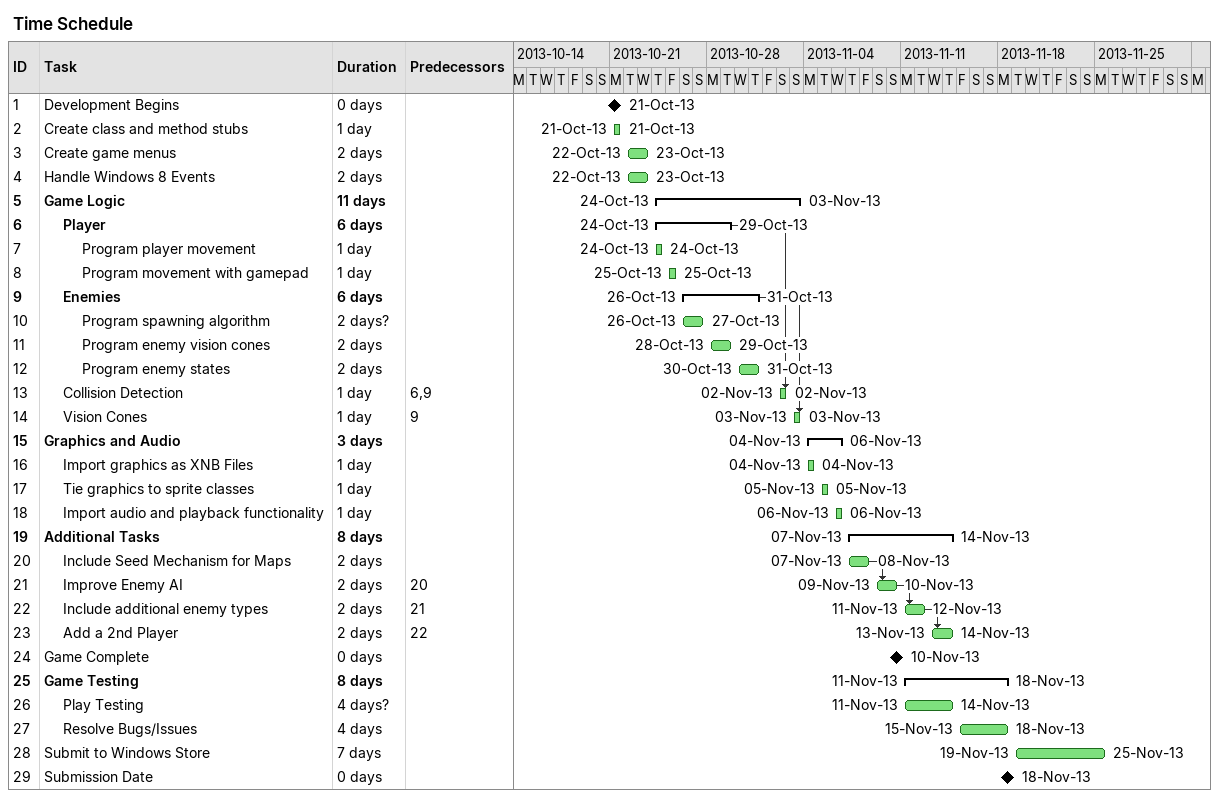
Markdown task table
Time Schedule

| ID | Level | Task | Duration | Start | Finish | Predecessors |
|---|---|---|---|---|---|---|
| 1 | 1 | Development Begins | 0d | 2013-10-21 | 2013-10-21 |  |
| 2 | 1 | Create class and method stubs | 1d | 2013-10-21 | 2013-10-21 |  |
| 3 | 1 | Create game menus | 2d | 2013-10-22 | 2013-10-23 |  |
| 4 | 1 | Handle Windows 8 Events | 2d | 2013-10-22 | 2013-10-23 |  |
| 5 | 1 | **Game Logic** | 11d | 2013-10-24 | 2013-11-03 |  |
| 6 | 2 | **Player** | 6d | 2013-10-24 | 2013-10-29 |  |
| 7 | 3 | Program player movement | 1d | 2013-10-24 | 2013-10-24 |  |
| 8 | 3 | Program movement with gamepad | 1d | 2013-10-25 | 2013-10-25 |  |
| 9 | 2 | **Enemies** | 6d | 2013-10-26 | 2013-10-31 |  |
| 10 | 3 | Program spawning algorithm | 2d? | 2013-10-26 | 2013-10-27 |  |
| 11 | 3 | Program enemy vision cones | 2d | 2013-10-28 | 2013-10-29 |  |
| 12 | 3 | Program enemy states | 2d | 2013-10-30 | 2013-10-31 |  |
| 13 | 2 | Collision Detection | 1d | 2013-11-02 | 2013-11-02 | 6, 9 |
| 14 | 2 | Vision Cones | 1d | 2013-11-03 | 2013-11-03 | 9 |
| 15 | 1 | **Graphics and Audio** | 3d | 2013-11-04 | 2013-11-06 |  |
| 16 | 2 | Import graphics as XNB Files | 1d | 2013-11-04 | 2013-11-04 |  |
| 17 | 2 | Tie graphics to sprite classes | 1d | 2013-11-05 | 2013-11-05 |  |
| 18 | 2 | Import audio and playback functionality | 1d | 2013-11-06 | 2013-11-06 |  |
| 19 | 1 | **Additional Tasks** | 8d | 2013-11-07 | 2013-11-14 |  |
| 20 | 2 | Include Seed Mechanism for Maps | 2d | 2013-11-07 | 2013-11-08 |  |
| 21 | 2 | Improve Enemy AI | 2d | 2013-11-09 | 2013-11-10 | 20 |
| 22 | 2 | Include additional enemy types | 2d | 2013-11-11 | 2013-11-12 | 21 |
| 23 | 2 | Add a 2nd Player | 2d | 2013-11-13 | 2013-11-14 | 22 |
| 24 | 1 | Game Complete | 0d | 2013-11-10 | 2013-11-10 |  |
| 25 | 1 | **Game Testing** | 8d | 2013-11-11 | 2013-11-18 |  |
| 26 | 2 | Play Testing | 4d? | 2013-11-11 | 2013-11-14 |  |
| 27 | 2 | Resolve Bugs/Issues | 4d | 2013-11-15 | 2013-11-18 |  |
| 28 | 1 | Submit to Windows Store | 7d | 2013-11-19 | 2013-11-25 |  |
| 29 | 1 | Submission Date | 0d | 2013-11-18 | 2013-11-18 |  |
